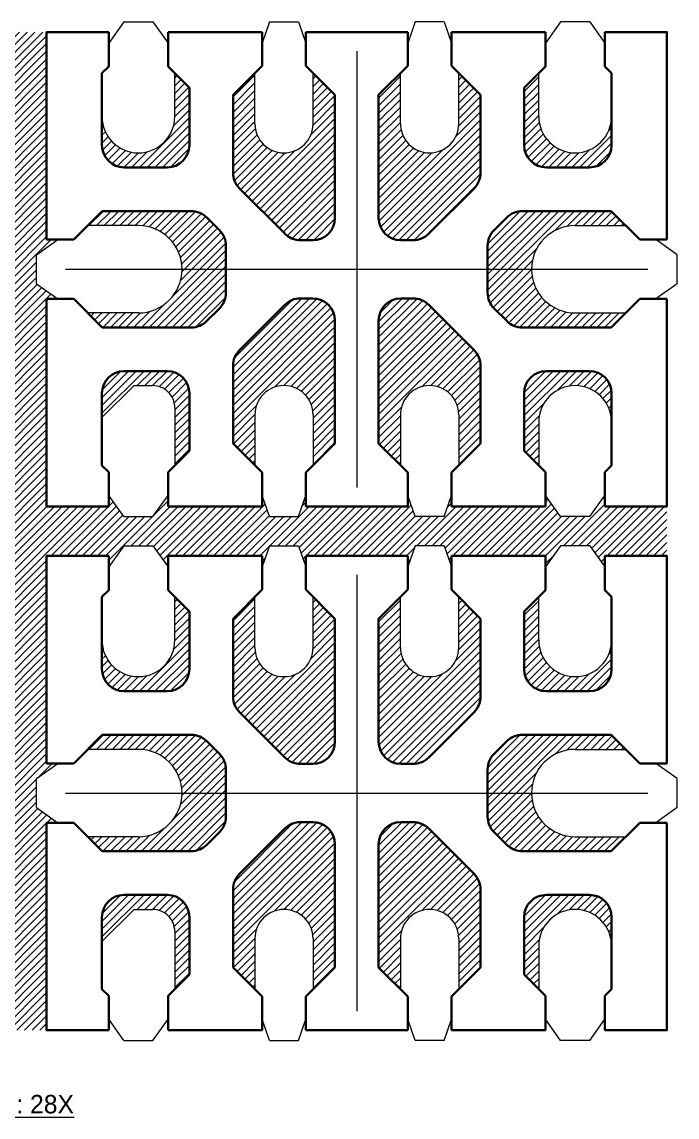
# Model space of a CAD drawing. Extents: x 414.8 to 425.6, y 215 to 220.5.
# Drawn here: x 423.335 to 425.585, y 215.709 to 219.473 of the extents above; entities that cross this region are included whole.
import ezdxf

# ---------------------------------------------------------------- set-up
doc = ezdxf.new("R2010")
doc.units = 0
doc.header["$LTSCALE"] = 3
doc.header["$MEASUREMENT"] = 0
doc.linetypes.add('CENTER', pattern=[2, 1.25, -0.25, 0.25, -0.25])
doc.linetypes.add('HIDDEN', pattern=[0.375, 0.25, -0.125])
for name, color, linetype, lineweight in [('CLIN', 1, 'CENTER', 15), ('HATCH', 8, 'Continuous', 5), ('HIDN', 6, 'HIDDEN', 15), ('OBJ2', 30, 'Continuous', 30), ('OBJ4', 7, 'Continuous', 30), ('SAW', 2, 'HIDDEN', 15), ('TEXT', 2, 'Continuous', 20)]:
    doc.layers.add(name, color=color, linetype=linetype, lineweight=lineweight)
pattern_1 = [(45, (-116.435705, 10.733084), (-0.01325825215, 0.01325825215), [])]
pattern_2 = [(45, (-116.435705, 8.933084), (-0.01325825215, 0.01325825215), [])]

msp = doc.modelspace()

# ---------------------------------------------------------------- hatches: boundary and pattern name
at = {"layer": 'HATCH'}
h = msp.add_hatch(dxfattribs=at)
h.set_pattern_fill('ANSI31', color=256, scale=0.15, style=0)
h.set_pattern_definition([(45, (393.603622, 235.323765), (-0.013258252, 0.013258252), [])])
h.paths.add_polyline_path([(425.5495, 217.8081), (425.3365, 217.8081), (425.3365, 217.8461), (425.2845, 217.7731), (425.1845, 217.7731), (425.1325, 217.8461), (425.1325, 217.8081), (424.8095, 217.8081), (424.8095, 217.8461), (424.7845, 217.7731), (424.6845, 217.7731), (424.6595, 217.8461), (424.6595, 217.8081), (424.3095, 217.8081), (424.3095, 217.8461), (424.2845, 217.7731), (424.1845, 217.7731), (424.1595, 217.8461), (424.1595, 217.8081), (423.8365, 217.8081), (423.8365, 217.8461), (423.7845, 217.7731), (423.6845, 217.7731), (423.6325, 217.8461), (423.6325, 217.8081), (423.4195, 217.8081), (423.4195, 218.5211), (423.4575, 218.5211), (423.3845, 218.5731), (423.3845, 218.6731), (423.4575, 218.7251), (423.4195, 218.7251), (423.4195, 219.4381), (423.2495, 219.4381), (423.2495, 218.7251), (423.2115, 218.7251), (423.2845, 218.6731), (423.2845, 218.5731), (423.2115, 218.5211), (423.2495, 218.5211), (423.2495, 217.8081), (423.0365, 217.8081), (423.0365, 217.8461), (422.9845, 217.7731), (422.8845, 217.7731), (422.8325, 217.8461), (422.8325, 217.8081), (422.5095, 217.8081), (422.5095, 217.8461), (422.4845, 217.7731), (422.3845, 217.7731), (422.3595, 217.8461), (422.3595, 217.8081), (422.0095, 217.8081), (422.0095, 217.8461), (421.9845, 217.7731), (421.8845, 217.7731), (421.8595, 217.8461), (421.8595, 217.8081), (421.5365, 217.8081), (421.5365, 217.8461), (421.4845, 217.7731), (421.3845, 217.7731), (421.3325, 217.8461), (421.3325, 217.8081), (421.1195, 217.8081), (421.1195, 217.6381), (421.3325, 217.6381), (421.3325, 217.6001), (421.3845, 217.6731), (421.4845, 217.6731), (421.5365, 217.6001), (421.5365, 217.6381), (421.8595, 217.6381), (421.8595, 217.6001), (421.8845, 217.6731), (421.9845, 217.6731), (422.0095, 217.6001), (422.0095, 217.6381), (422.3595, 217.6381), (422.3595, 217.6001), (422.3845, 217.6731), (422.4845, 217.6731), (422.5095, 217.6001), (422.5095, 217.6381), (422.8325, 217.6381), (422.8325, 217.6001), (422.8845, 217.6731), (422.9845, 217.6731), (423.0365, 217.6001), (423.0365, 217.6381), (423.2495, 217.6381), (423.2495, 216.9251), (423.2115, 216.9251), (423.2845, 216.8731), (423.2845, 216.7731), (423.2115, 216.7211), (423.2495, 216.7211), (423.2495, 216.0081), (423.4195, 216.0081), (423.4195, 216.7211), (423.4575, 216.7211), (423.3845, 216.7731), (423.3845, 216.8731), (423.4575, 216.9251), (423.4195, 216.9251), (423.4195, 217.6381), (423.6325, 217.6381), (423.6325, 217.6001), (423.6845, 217.6731), (423.7845, 217.6731), (423.8365, 217.6001), (423.8365, 217.6381), (424.1595, 217.6381), (424.1595, 217.6001), (424.1845, 217.6731), (424.2845, 217.6731), (424.3095, 217.6001), (424.3095, 217.6381), (424.6595, 217.6381), (424.6595, 217.6001), (424.6845, 217.6731), (424.7845, 217.6731), (424.8095, 217.6001), (424.8095, 217.6381), (425.1325, 217.6381), (425.1325, 217.6001), (425.1845, 217.6731), (425.2845, 217.6731), (425.3365, 217.6001), (425.3365, 217.6381), (425.5495, 217.6381)])
h = msp.add_hatch(dxfattribs=at)
h.set_pattern_fill('ANSI31', color=256, scale=0.15, style=0)
h.set_pattern_definition(pattern_1)
h.paths.add_polyline_path([(425.3595, 218.0981), (425.3595, 218.1971, 0.414214), (425.2835, 218.2731), (425.1355, 218.2731, 0.414214), (425.0595, 218.1971), (425.0595, 217.9991), (425.1095, 217.9491), (425.1095, 218.0981, -1)])
h.paths.add_polyline_path([(423.8335, 218.2731), (423.6855, 218.2731, 0.414214), (423.6095, 218.1971), (423.6095, 218.1131), (423.7195, 218.2231), (423.7835, 218.2231, -0.414214), (423.8595, 218.1471), (423.8595, 217.9491), (423.9095, 217.9991), (423.9095, 218.1971, 0.414214)])
h.paths.add_polyline_path([(423.9095, 219.0491), (423.9095, 219.2471), (423.8595, 219.2971), (423.8595, 219.1481, -1), (423.6095, 219.1481), (423.6095, 219.0491, 0.414214), (423.6855, 218.9731), (423.8335, 218.9731, 0.414214)])
h.paths.add_polyline_path([(425.3595, 219.0491), (425.3595, 219.1481, -1), (425.1095, 219.1481), (425.1095, 219.2971), (425.0595, 219.2471), (425.0595, 219.0491, 0.414214), (425.1355, 218.9731), (425.2835, 218.9731, 0.414214)])
h = msp.add_hatch(dxfattribs=at)
h.set_pattern_fill('ANSI31', color=256, scale=0.15, style=0)
h.set_pattern_definition(pattern_1)
h.paths.add_polyline_path([(424.4095, 219.2221), (424.3345, 219.2971), (424.3345, 219.1231, -1), (424.1345, 219.1231), (424.1345, 219.2971), (424.0595, 219.2221), (424.0595, 218.9546, 0.198912), (424.0818, 218.9009), (424.2373, 218.7454, 0.198912), (424.291, 218.7231), (424.3335, 218.7231, 0.414214), (424.4095, 218.7991)])
h.paths.add_polyline_path([(424.8873, 218.9009, 0.198912), (424.9095, 218.9546), (424.9095, 219.2221), (424.8345, 219.2971), (424.8345, 219.1231, -1), (424.6345, 219.1231), (424.6345, 219.2971), (424.5595, 219.2221), (424.5595, 218.7991, 0.414214), (424.6355, 218.7231), (424.678, 218.7231, 0.198912), (424.7318, 218.7454)])
h.paths.add_polyline_path([(424.4095, 218.4471, 0.414214), (424.3335, 218.5231), (424.291, 218.5231, 0.198912), (424.2373, 218.5009), (424.0818, 218.3454, 0.198912), (424.0595, 218.2916), (424.0595, 218.0241), (424.1345, 217.9491), (424.1345, 218.1231, -1), (424.3345, 218.1231), (424.3345, 217.9491), (424.4095, 218.0241)])
h.paths.add_polyline_path([(424.7318, 218.5009, 0.198912), (424.678, 218.5231), (424.6355, 218.5231, 0.414214), (424.5595, 218.4471), (424.5595, 218.0241), (424.6345, 217.9491), (424.6345, 218.1231, -1), (424.8345, 218.1231), (424.8345, 217.9491), (424.9095, 218.0241), (424.9095, 218.2916, 0.198912), (424.8873, 218.3454)])
h = msp.add_hatch(dxfattribs=at)
h.set_pattern_fill('ANSI31', color=256, scale=0.15, style=0)
h.set_pattern_definition(pattern_1)
h.paths.add_polyline_path([(424.0353, 218.7037, 0.198912), (424.013, 218.7575), (423.9697, 218.8009, 0.198912), (423.9159, 218.8231), (423.6105, 218.8231), (423.5605, 218.7731), (423.7345, 218.7731, -0.414214), (423.8845, 218.6231), (424.0353, 218.6231)])
h.paths.add_polyline_path([(424.0353, 218.5425), (424.0353, 218.6231), (423.8845, 218.6231, -0.414214), (423.7345, 218.4731), (423.5605, 218.4731), (423.6105, 218.4231), (423.9159, 218.4231, 0.198912), (423.9697, 218.4454), (424.013, 218.4888, 0.198912)])
h.paths.add_polyline_path([(425.2345, 218.7731), (425.4085, 218.7731), (425.3585, 218.8231), (425.0531, 218.8231, 0.198912), (424.9994, 218.8009), (424.956, 218.7575, 0.198912), (424.9338, 218.7037), (424.9338, 218.6231), (425.0845, 218.6231, -0.414214)])
h.paths.add_polyline_path([(425.0845, 218.6231), (424.9338, 218.6231), (424.9338, 218.5425, 0.198912), (424.956, 218.4888), (424.9994, 218.4454, 0.198912), (425.0531, 218.4231), (425.3585, 218.4231), (425.4085, 218.4731), (425.2345, 218.4731, -0.414214)])
h = msp.add_hatch(dxfattribs=at)
h.set_pattern_fill('ANSI31', color=256, scale=0.15, style=0)
h.set_pattern_definition(pattern_2)
h.paths.add_polyline_path([(425.3595, 216.2981), (425.3595, 216.3971, 0.414214), (425.2835, 216.4731), (425.1355, 216.4731, 0.414214), (425.0595, 216.3971), (425.0595, 216.1991), (425.1095, 216.1491), (425.1095, 216.2981, -1)])
h.paths.add_polyline_path([(423.8335, 216.4731), (423.6855, 216.4731, 0.414214), (423.6095, 216.3971), (423.6095, 216.3131), (423.7195, 216.4231), (423.7835, 216.4231, -0.414214), (423.8595, 216.3471), (423.8595, 216.1491), (423.9095, 216.1991), (423.9095, 216.3971, 0.414214)])
h.paths.add_polyline_path([(423.9095, 217.2491), (423.9095, 217.4471), (423.8595, 217.4971), (423.8595, 217.3481, -1), (423.6095, 217.3481), (423.6095, 217.2491, 0.414214), (423.6855, 217.1731), (423.8335, 217.1731, 0.414214)])
h.paths.add_polyline_path([(425.3595, 217.2491), (425.3595, 217.3481, -1), (425.1095, 217.3481), (425.1095, 217.4971), (425.0595, 217.4471), (425.0595, 217.2491, 0.414214), (425.1355, 217.1731), (425.2835, 217.1731, 0.414214)])
h = msp.add_hatch(dxfattribs=at)
h.set_pattern_fill('ANSI31', color=256, scale=0.15, style=0)
h.set_pattern_definition(pattern_2)
h.paths.add_polyline_path([(424.4095, 217.4221), (424.3345, 217.4971), (424.3345, 217.3231, -1), (424.1345, 217.3231), (424.1345, 217.4971), (424.0595, 217.4221), (424.0595, 217.1546, 0.198912), (424.0818, 217.1009), (424.2373, 216.9454, 0.198912), (424.291, 216.9231), (424.3335, 216.9231, 0.414214), (424.4095, 216.9991)])
h.paths.add_polyline_path([(424.8873, 217.1009, 0.198912), (424.9095, 217.1546), (424.9095, 217.4221), (424.8345, 217.4971), (424.8345, 217.3231, -1), (424.6345, 217.3231), (424.6345, 217.4971), (424.5595, 217.4221), (424.5595, 216.9991, 0.414214), (424.6355, 216.9231), (424.678, 216.9231, 0.198912), (424.7318, 216.9454)])
h.paths.add_polyline_path([(424.4095, 216.6471, 0.414214), (424.3335, 216.7231), (424.291, 216.7231, 0.198912), (424.2373, 216.7009), (424.0818, 216.5454, 0.198912), (424.0595, 216.4916), (424.0595, 216.2241), (424.1345, 216.1491), (424.1345, 216.3231, -1), (424.3345, 216.3231), (424.3345, 216.1491), (424.4095, 216.2241)])
h.paths.add_polyline_path([(424.7318, 216.7009, 0.198912), (424.678, 216.7231), (424.6355, 216.7231, 0.414214), (424.5595, 216.6471), (424.5595, 216.2241), (424.6345, 216.1491), (424.6345, 216.3231, -1), (424.8345, 216.3231), (424.8345, 216.1491), (424.9095, 216.2241), (424.9095, 216.4916, 0.198912), (424.8873, 216.5454)])
h = msp.add_hatch(dxfattribs=at)
h.set_pattern_fill('ANSI31', color=256, scale=0.15, style=0)
h.set_pattern_definition(pattern_2)
h.paths.add_polyline_path([(424.0353, 216.9037, 0.198912), (424.013, 216.9575), (423.9697, 217.0009, 0.198912), (423.9159, 217.0231), (423.6105, 217.0231), (423.5605, 216.9731), (423.7345, 216.9731, -0.414214), (423.8845, 216.8231), (424.0353, 216.8231)])
h.paths.add_polyline_path([(424.0353, 216.7425), (424.0353, 216.8231), (423.8845, 216.8231, -0.414214), (423.7345, 216.6731), (423.5605, 216.6731), (423.6105, 216.6231), (423.9159, 216.6231, 0.198912), (423.9697, 216.6454), (424.013, 216.6888, 0.198912)])
h.paths.add_polyline_path([(425.2345, 216.9731), (425.4085, 216.9731), (425.3585, 217.0231), (425.0531, 217.0231, 0.198912), (424.9994, 217.0009), (424.956, 216.9575, 0.198912), (424.9338, 216.9037), (424.9338, 216.8231), (425.0845, 216.8231, -0.414214)])
h.paths.add_polyline_path([(425.0845, 216.8231), (424.9338, 216.8231), (424.9338, 216.7425, 0.198912), (424.956, 216.6888), (424.9994, 216.6454, 0.198912), (425.0531, 216.6231), (425.3585, 216.6231), (425.4085, 216.6731), (425.2345, 216.6731, -0.414214)])

# ---------------------------------------------------------------- linework, layer by layer
at = {"layer": 'CLIN'}
for p, q in [((424.4845, 219.3731), (424.4845, 217.8731)), ((423.4845, 218.6231), (425.4845, 218.6231)), ((424.4845, 217.5731), (424.4845, 216.0731))]:
    msp.add_line(p, q, dxfattribs=at)
msp.add_lwpolyline([(423.4845, 216.8231), (425.4845, 216.8231)], dxfattribs=at)
at = {"layer": 'HIDN'}
for p, q in [((423.8595, 219.1481), (423.8595, 219.2971)), ((424.1345, 219.1231), (424.1345, 219.2971)), ((424.3345, 219.1231), (424.3345, 219.2971)), ((424.6345, 219.1231), (424.6345, 219.2971)), ((424.8345, 219.1231), (424.8345, 219.2971)), ((425.1095, 219.1481), (425.1095, 219.2971)), ((423.7345, 218.7731), (423.5605, 218.7731)), ((425.2345, 218.7731), (425.4085, 218.7731)), ((423.7345, 218.4731), (423.5605, 218.4731)), ((425.2345, 218.4731), (425.4085, 218.4731)), ((423.6095, 218.1131), (423.7195, 218.2231)), ((423.7195, 218.2231), (423.7835, 218.2231)), ((423.8595, 218.1471), (423.8595, 217.9491)), ((424.1345, 218.1231), (424.1345, 217.9491)), ((424.3345, 218.1231), (424.3345, 217.9491)), ((424.6345, 218.1231), (424.6345, 217.9491)), ((424.8345, 218.1231), (424.8345, 217.9491)), ((425.1095, 218.0981), (425.1095, 217.9491)), ((423.8595, 217.3481), (423.8595, 217.4971)), ((424.1345, 217.3231), (424.1345, 217.4971)), ((424.3345, 217.3231), (424.3345, 217.4971)), ((424.6345, 217.3231), (424.6345, 217.4971)), ((424.8345, 217.3231), (424.8345, 217.4971)), ((425.1095, 217.3481), (425.1095, 217.4971)), ((423.7345, 216.9731), (423.5605, 216.9731)), ((425.2345, 216.9731), (425.4085, 216.9731)), ((423.7345, 216.6731), (423.5605, 216.6731)), ((425.2345, 216.6731), (425.4085, 216.6731)), ((423.6095, 216.3131), (423.7195, 216.4231)), ((423.7195, 216.4231), (423.7835, 216.4231)), ((423.8595, 216.3471), (423.8595, 216.1491)), ((424.1345, 216.3231), (424.1345, 216.1491)), ((424.3345, 216.3231), (424.3345, 216.1491)), ((424.6345, 216.3231), (424.6345, 216.1491)), ((424.8345, 216.3231), (424.8345, 216.1491)), ((425.1095, 216.2981), (425.1095, 216.1491))]:
    msp.add_line(p, q, dxfattribs=at)
for centre, radius, start, end in [((423.7345, 219.1481), 0.125, 180, 0), ((424.2345, 219.1231), 0.1, 180, 0), ((424.7345, 219.1231), 0.1, 180, 0), ((425.2345, 219.1481), 0.125, 180, 0), ((423.7345, 218.6231), 0.15, 270, 90), ((425.2345, 218.6231), 0.15, 90, 270), ((423.7835, 218.1471), 0.076, 0, 90), ((424.2345, 218.1231), 0.1, 0, 180), ((424.7345, 218.1231), 0.1, 0, 180), ((425.2345, 218.0981), 0.125, 0, 180), ((423.7345, 217.3481), 0.125, 180, 0), ((424.2345, 217.3231), 0.1, 180, 0), ((424.7345, 217.3231), 0.1, 180, 0), ((425.2345, 217.3481), 0.125, 180, 0), ((423.7345, 216.8231), 0.15, 270, 90), ((425.2345, 216.8231), 0.15, 90, 270), ((423.7835, 216.3471), 0.076, 0, 90), ((424.2345, 216.3231), 0.1, 0, 180), ((424.7345, 216.3231), 0.1, 0, 180), ((425.2345, 216.2981), 0.125, 0, 180)]:
    msp.add_arc(centre, radius, start, end, dxfattribs=at)
at = {"layer": 'OBJ2'}
for p, q in [((423.6325, 219.3201), (423.6325, 219.3731)), ((423.8365, 219.3201), (423.8365, 219.3731)), ((424.1595, 219.3221), (424.1595, 219.3731)), ((424.3095, 219.3221), (424.3095, 219.3731)), ((424.6595, 219.3221), (424.6595, 219.3731)), ((424.8095, 219.3221), (424.8095, 219.3731)), ((425.1325, 219.3201), (425.1325, 219.3731)), ((425.3365, 219.3201), (425.3365, 219.3731)), ((423.6325, 219.3201), (423.6095, 219.2971)), ((423.9095, 219.2471), (423.8365, 219.3201)), ((424.0595, 219.2221), (424.1595, 219.3221)), ((424.3095, 219.3221), (424.4095, 219.2221)), ((424.6595, 219.3221), (424.5595, 219.2221)), ((424.9095, 219.2221), (424.8095, 219.3221)), ((425.0595, 219.2471), (425.1325, 219.3201)), ((425.3365, 219.3201), (425.3595, 219.2971)), ((423.6095, 219.0491), (423.6095, 219.2971)), ((425.3595, 219.0491), (425.3595, 219.2971)), ((423.9095, 219.0491), (423.9095, 219.2471)), ((425.0595, 219.0491), (425.0595, 219.2471)), ((424.0595, 218.9546), (424.0595, 219.2221)), ((424.4095, 218.7991), (424.4095, 219.2221)), ((424.5595, 218.7991), (424.5595, 219.2221)), ((424.9095, 218.9546), (424.9095, 219.2221)), ((423.6855, 218.9731), (423.8335, 218.9731)), ((425.2835, 218.9731), (425.1355, 218.9731)), ((424.2373, 218.7454), (424.0818, 218.9009)), ((424.7318, 218.7454), (424.8873, 218.9009)), ((423.5125, 218.7251), (423.6105, 218.8231)), ((423.9159, 218.8231), (423.6105, 218.8231)), ((425.0531, 218.8231), (425.3585, 218.8231)), ((425.4565, 218.7251), (425.3585, 218.8231)), ((424.013, 218.7575), (423.9697, 218.8009)), ((424.956, 218.7575), (424.9994, 218.8009)), ((423.5125, 218.7251), (423.4845, 218.7251)), ((424.3335, 218.7231), (424.291, 218.7231)), ((424.6355, 218.7231), (424.678, 218.7231)), ((425.4565, 218.7251), (425.4845, 218.7251)), ((424.0353, 218.7037), (424.0353, 218.5425)), ((424.9338, 218.7037), (424.9338, 218.5425)), ((423.5125, 218.5211), (423.4845, 218.5211)), ((423.6105, 218.4231), (423.5125, 218.5211)), ((424.3335, 218.5231), (424.291, 218.5231)), ((424.6355, 218.5231), (424.678, 218.5231)), ((425.3585, 218.4231), (425.4565, 218.5211)), ((425.4565, 218.5211), (425.4845, 218.5211)), ((424.013, 218.4888), (423.9697, 218.4454)), ((424.2373, 218.5009), (424.0818, 218.3454)), ((424.7318, 218.5009), (424.8873, 218.3454)), ((424.956, 218.4888), (424.9994, 218.4454)), ((424.4095, 218.4471), (424.4095, 218.0241)), ((424.5595, 218.4471), (424.5595, 218.0241)), ((423.9159, 218.4231), (423.6105, 218.4231)), ((425.0531, 218.4231), (425.3585, 218.4231)), ((424.0595, 218.2916), (424.0595, 218.0241)), ((424.9095, 218.2916), (424.9095, 218.0241)), ((423.8335, 218.2731), (423.6855, 218.2731)), ((425.2835, 218.2731), (425.1355, 218.2731)), ((423.6095, 218.1971), (423.6095, 217.9491)), ((423.9095, 218.1971), (423.9095, 217.9991)), ((425.0595, 218.1971), (425.0595, 217.9991)), ((425.3595, 218.1971), (425.3595, 217.9491)), ((423.8365, 217.9261), (423.9095, 217.9991)), ((424.0595, 218.0241), (424.1595, 217.9241)), ((424.3095, 217.9241), (424.4095, 218.0241)), ((424.6595, 217.9241), (424.5595, 218.0241)), ((424.9095, 218.0241), (424.8095, 217.9241)), ((425.0595, 217.9991), (425.1325, 217.9261)), ((423.6095, 217.9491), (423.6325, 217.9261)), ((423.6325, 217.9261), (423.6325, 217.8731)), ((423.8365, 217.9261), (423.8365, 217.8731)), ((424.1595, 217.9241), (424.1595, 217.8731)), ((424.3095, 217.9241), (424.3095, 217.8731)), ((424.6595, 217.9241), (424.6595, 217.8731)), ((424.8095, 217.9241), (424.8095, 217.8731)), ((425.1325, 217.9261), (425.1325, 217.8731)), ((425.3365, 217.9261), (425.3595, 217.9491)), ((425.3365, 217.9261), (425.3365, 217.8731)), ((423.6325, 217.5201), (423.6325, 217.5731)), ((423.8365, 217.5201), (423.8365, 217.5731)), ((424.1595, 217.5221), (424.1595, 217.5731)), ((424.3095, 217.5221), (424.3095, 217.5731)), ((424.6595, 217.5221), (424.6595, 217.5731)), ((424.8095, 217.5221), (424.8095, 217.5731)), ((425.1325, 217.5201), (425.1325, 217.5731)), ((425.3365, 217.5201), (425.3365, 217.5731)), ((423.6325, 217.5201), (423.6095, 217.4971)), ((423.9095, 217.4471), (423.8365, 217.5201)), ((424.0595, 217.4221), (424.1595, 217.5221)), ((424.3095, 217.5221), (424.4095, 217.4221)), ((424.6595, 217.5221), (424.5595, 217.4221)), ((424.9095, 217.4221), (424.8095, 217.5221)), ((425.0595, 217.4471), (425.1325, 217.5201)), ((425.3365, 217.5201), (425.3595, 217.4971)), ((423.6095, 217.2491), (423.6095, 217.4971)), ((425.3595, 217.2491), (425.3595, 217.4971)), ((423.9095, 217.2491), (423.9095, 217.4471)), ((425.0595, 217.2491), (425.0595, 217.4471)), ((424.0595, 217.1546), (424.0595, 217.4221)), ((424.4095, 216.9991), (424.4095, 217.4221)), ((424.5595, 216.9991), (424.5595, 217.4221)), ((424.9095, 217.1546), (424.9095, 217.4221)), ((423.6855, 217.1731), (423.8335, 217.1731)), ((425.2835, 217.1731), (425.1355, 217.1731)), ((424.2373, 216.9454), (424.0818, 217.1009)), ((424.7318, 216.9454), (424.8873, 217.1009)), ((423.5125, 216.9251), (423.6105, 217.0231)), ((423.9159, 217.0231), (423.6105, 217.0231)), ((425.0531, 217.0231), (425.3585, 217.0231)), ((425.4565, 216.9251), (425.3585, 217.0231)), ((424.013, 216.9575), (423.9697, 217.0009)), ((424.956, 216.9575), (424.9994, 217.0009)), ((423.5125, 216.9251), (423.4845, 216.9251)), ((424.0353, 216.9037), (424.0353, 216.7425)), ((424.3335, 216.9231), (424.291, 216.9231)), ((424.6355, 216.9231), (424.678, 216.9231)), ((424.9338, 216.9037), (424.9338, 216.7425)), ((425.4565, 216.9251), (425.4845, 216.9251)), ((423.5125, 216.7211), (423.4845, 216.7211)), ((423.6105, 216.6231), (423.5125, 216.7211)), ((424.3335, 216.7231), (424.291, 216.7231)), ((424.6355, 216.7231), (424.678, 216.7231)), ((425.3585, 216.6231), (425.4565, 216.7211)), ((425.4565, 216.7211), (425.4845, 216.7211)), ((424.013, 216.6888), (423.9697, 216.6454)), ((424.2373, 216.7009), (424.0818, 216.5454)), ((424.7318, 216.7009), (424.8873, 216.5454)), ((424.956, 216.6888), (424.9994, 216.6454)), ((424.4095, 216.6471), (424.4095, 216.2241)), ((424.5595, 216.6471), (424.5595, 216.2241)), ((423.9159, 216.6231), (423.6105, 216.6231)), ((425.0531, 216.6231), (425.3585, 216.6231)), ((424.0595, 216.4916), (424.0595, 216.2241)), ((424.9095, 216.4916), (424.9095, 216.2241)), ((423.8335, 216.4731), (423.6855, 216.4731)), ((425.2835, 216.4731), (425.1355, 216.4731)), ((423.6095, 216.3971), (423.6095, 216.1491)), ((423.9095, 216.3971), (423.9095, 216.1991)), ((425.0595, 216.3971), (425.0595, 216.1991)), ((425.3595, 216.3971), (425.3595, 216.1491)), ((424.0595, 216.2241), (424.1595, 216.1241)), ((424.3095, 216.1241), (424.4095, 216.2241)), ((424.6595, 216.1241), (424.5595, 216.2241)), ((424.9095, 216.2241), (424.8095, 216.1241)), ((423.8365, 216.1261), (423.9095, 216.1991)), ((425.0595, 216.1991), (425.1325, 216.1261)), ((423.6095, 216.1491), (423.6325, 216.1261)), ((425.3365, 216.1261), (425.3595, 216.1491)), ((423.6325, 216.1261), (423.6325, 216.0731)), ((423.8365, 216.1261), (423.8365, 216.0731)), ((424.1595, 216.1241), (424.1595, 216.0731)), ((424.3095, 216.1241), (424.3095, 216.0731)), ((424.6595, 216.1241), (424.6595, 216.0731)), ((424.8095, 216.1241), (424.8095, 216.0731)), ((425.1325, 216.1261), (425.1325, 216.0731)), ((425.3365, 216.1261), (425.3365, 216.0731))]:
    msp.add_line(p, q, dxfattribs=at)
for centre, start, end in [((423.6855, 219.0491), 180, 270), ((423.8335, 219.0491), 270, 0), ((425.1355, 219.0491), 180, 270), ((425.2835, 219.0491), 270, 0), ((424.1355, 218.9546), 180, 225), ((424.8335, 218.9546), 315, 0), ((423.9159, 218.7471), 45, 90), ((425.0531, 218.7471), 90, 135), ((424.3335, 218.7991), 270, 0), ((424.6355, 218.7991), 180, 270), ((423.9593, 218.7037), 0, 45), ((424.291, 218.7991), 225, 270), ((424.678, 218.7991), 270, 315), ((425.0098, 218.7037), 135, 180), ((423.9593, 218.5425), 315, 0), ((424.291, 218.4471), 90, 135), ((424.3335, 218.4471), 0, 90), ((424.6355, 218.4471), 90, 180), ((424.678, 218.4471), 45, 90), ((425.0098, 218.5425), 180, 225), ((423.9159, 218.4991), 270, 315), ((425.0531, 218.4991), 225, 270), ((424.1355, 218.2916), 135, 180), ((424.8335, 218.2916), 0, 45), ((423.6855, 218.1971), 90, 180), ((423.8335, 218.1971), 0, 90), ((425.1355, 218.1971), 90, 180), ((425.2835, 218.1971), 0, 90), ((423.6855, 217.2491), 180, 270), ((423.8335, 217.2491), 270, 0), ((425.1355, 217.2491), 180, 270), ((425.2835, 217.2491), 270, 0), ((424.1355, 217.1546), 180, 225), ((424.8335, 217.1546), 315, 0), ((423.9159, 216.9471), 45, 90), ((425.0531, 216.9471), 90, 135), ((424.3335, 216.9991), 270, 0), ((424.6355, 216.9991), 180, 270), ((423.9593, 216.9037), 0, 45), ((424.291, 216.9991), 225, 270), ((424.678, 216.9991), 270, 315), ((425.0098, 216.9037), 135, 180), ((423.9593, 216.7425), 315, 0), ((424.291, 216.6471), 90, 135), ((424.3335, 216.6471), 0, 90), ((424.6355, 216.6471), 90, 180), ((424.678, 216.6471), 45, 90), ((425.0098, 216.7425), 180, 225), ((423.9159, 216.6991), 270, 315), ((425.0531, 216.6991), 225, 270), ((424.1355, 216.4916), 135, 180), ((424.8335, 216.4916), 0, 45), ((423.6855, 216.3971), 90, 180), ((423.8335, 216.3971), 0, 90), ((425.1355, 216.3971), 90, 180), ((425.2835, 216.3971), 0, 90)]:
    msp.add_arc(centre, 0.076, start, end, dxfattribs=at)
at = {"layer": 'OBJ4'}
for p, q in [((423.6325, 219.3731), (423.6325, 219.4381)), ((423.8365, 219.3731), (423.8365, 219.4381)), ((424.1595, 219.3731), (424.1595, 219.4381)), ((424.3095, 219.3731), (424.3095, 219.4381)), ((424.6595, 219.3731), (424.6595, 219.4381)), ((424.8095, 219.3731), (424.8095, 219.4381)), ((425.1325, 219.3731), (425.1325, 219.4381)), ((425.3365, 219.3731), (425.3365, 219.4381)), ((423.4845, 218.7251), (423.4195, 218.7251)), ((425.4845, 218.7251), (425.5495, 218.7251)), ((423.4845, 218.5211), (423.4195, 218.5211)), ((425.4845, 218.5211), (425.5495, 218.5211)), ((423.6325, 217.8731), (423.6325, 217.8081)), ((423.8365, 217.8731), (423.8365, 217.8081)), ((424.1595, 217.8731), (424.1595, 217.8081)), ((424.3095, 217.8731), (424.3095, 217.8081)), ((424.6595, 217.8731), (424.6595, 217.8081)), ((424.8095, 217.8731), (424.8095, 217.8081)), ((425.1325, 217.8731), (425.1325, 217.8081)), ((425.3365, 217.8731), (425.3365, 217.8081)), ((423.6325, 217.5731), (423.6325, 217.6381)), ((423.8365, 217.5731), (423.8365, 217.6381)), ((424.1595, 217.5731), (424.1595, 217.6381)), ((424.3095, 217.5731), (424.3095, 217.6381)), ((424.6595, 217.5731), (424.6595, 217.6381)), ((424.8095, 217.5731), (424.8095, 217.6381)), ((425.1325, 217.5731), (425.1325, 217.6381)), ((425.3365, 217.5731), (425.3365, 217.6381)), ((423.4845, 216.9251), (423.4195, 216.9251)), ((425.4845, 216.9251), (425.5495, 216.9251)), ((423.4845, 216.7211), (423.4195, 216.7211)), ((425.4845, 216.7211), (425.5495, 216.7211)), ((423.6325, 216.0731), (423.6325, 216.0081)), ((423.8365, 216.0731), (423.8365, 216.0081)), ((424.1595, 216.0731), (424.1595, 216.0081)), ((424.3095, 216.0731), (424.3095, 216.0081)), ((424.6595, 216.0731), (424.6595, 216.0081)), ((424.8095, 216.0731), (424.8095, 216.0081)), ((425.1325, 216.0731), (425.1325, 216.0081)), ((425.3365, 216.0731), (425.3365, 216.0081))]:
    msp.add_line(p, q, dxfattribs=at)
for points in [[(423.4195, 218.7251), (423.4195, 219.4381), (423.6325, 219.4381)], [(423.8365, 219.4381), (424.1595, 219.4381)], [(424.3095, 219.4381), (424.6595, 219.4381)], [(424.8095, 219.4381), (425.1325, 219.4381)], [(425.3365, 219.4381), (425.5495, 219.4381), (425.5495, 218.7251)], [(423.6325, 217.8081), (423.4195, 217.8081), (423.4195, 218.5211)], [(425.5495, 218.5211), (425.5495, 217.8081), (425.3365, 217.8081)], [(424.1595, 217.8081), (423.8365, 217.8081)], [(424.6595, 217.8081), (424.3095, 217.8081)], [(425.1325, 217.8081), (424.8095, 217.8081)], [(423.4195, 216.9251), (423.4195, 217.6381), (423.6325, 217.6381)], [(423.8365, 217.6381), (424.1595, 217.6381)], [(424.3095, 217.6381), (424.6595, 217.6381)], [(424.8095, 217.6381), (425.1325, 217.6381)], [(425.3365, 217.6381), (425.5495, 217.6381), (425.5495, 216.9251)], [(423.6325, 216.0081), (423.4195, 216.0081), (423.4195, 216.7211)], [(425.5495, 216.7211), (425.5495, 216.0081), (425.3365, 216.0081)], [(424.1595, 216.0081), (423.8365, 216.0081)], [(424.6595, 216.0081), (424.3095, 216.0081)], [(425.1325, 216.0081), (424.8095, 216.0081)]]:
    msp.add_lwpolyline(points, dxfattribs=at)
at = {"layer": 'SAW'}
for p, q in [((423.6845, 219.4731), (423.6325, 219.4001)), ((423.6845, 219.4731), (423.7845, 219.4731)), ((423.6845, 219.4731), (423.7845, 219.4731)), ((423.7845, 219.4731), (423.8365, 219.4001)), ((424.1845, 219.4731), (424.1595, 219.4001)), ((424.1845, 219.4731), (424.1595, 219.4001)), ((424.1845, 219.4731), (424.2845, 219.4731)), ((424.1845, 219.4731), (424.2845, 219.4731)), ((424.2845, 219.4731), (424.3095, 219.4001)), ((424.2845, 219.4731), (424.3095, 219.4001)), ((424.6845, 219.4731), (424.6595, 219.4001)), ((424.6845, 219.4731), (424.6595, 219.4001)), ((424.7845, 219.4731), (424.6845, 219.4731)), ((424.7845, 219.4731), (424.6845, 219.4731)), ((424.7845, 219.4731), (424.8095, 219.4001)), ((425.1845, 219.4731), (425.1325, 219.4001)), ((425.2845, 219.4731), (425.1845, 219.4731)), ((425.2845, 219.4731), (425.1845, 219.4731)), ((425.2845, 219.4731), (425.3365, 219.4001)), ((423.3845, 218.6731), (423.4575, 218.7251)), ((425.5845, 218.6731), (425.5115, 218.7251)), ((423.3845, 218.5731), (423.3845, 218.6731)), ((423.3845, 218.5731), (423.3845, 218.6731)), ((425.5845, 218.5731), (425.5845, 218.6731)), ((425.5845, 218.5731), (425.5845, 218.6731)), ((423.3845, 218.5731), (423.4575, 218.5211)), ((425.5845, 218.5731), (425.5115, 218.5211)), ((423.6845, 217.7731), (423.6325, 217.8461)), ((423.7845, 217.7731), (423.8365, 217.8461)), ((424.1845, 217.7731), (424.1595, 217.8461)), ((424.1845, 217.7731), (424.1595, 217.8461)), ((424.2845, 217.7731), (424.3095, 217.8461)), ((424.2845, 217.7731), (424.3095, 217.8461)), ((424.6845, 217.7731), (424.6595, 217.8461)), ((424.6845, 217.7731), (424.6595, 217.8461)), ((424.7845, 217.7731), (424.8095, 217.8461)), ((425.1845, 217.7731), (425.1325, 217.8461)), ((425.2845, 217.7731), (425.3365, 217.8461)), ((423.6845, 217.7731), (423.7845, 217.7731)), ((423.6845, 217.7731), (423.7845, 217.7731)), ((424.1845, 217.7731), (424.2845, 217.7731)), ((424.1845, 217.7731), (424.2845, 217.7731)), ((424.7845, 217.7731), (424.6845, 217.7731)), ((424.7845, 217.7731), (424.6845, 217.7731)), ((425.2845, 217.7731), (425.1845, 217.7731)), ((425.2845, 217.7731), (425.1845, 217.7731)), ((423.6845, 217.6731), (423.6325, 217.6001)), ((423.6845, 217.6731), (423.7845, 217.6731)), ((423.6845, 217.6731), (423.7845, 217.6731)), ((423.7845, 217.6731), (423.8365, 217.6001)), ((424.1845, 217.6731), (424.1595, 217.6001)), ((424.1845, 217.6731), (424.1595, 217.6001)), ((424.1845, 217.6731), (424.2845, 217.6731)), ((424.1845, 217.6731), (424.2845, 217.6731)), ((424.2845, 217.6731), (424.3095, 217.6001)), ((424.2845, 217.6731), (424.3095, 217.6001)), ((424.6845, 217.6731), (424.6595, 217.6001)), ((424.6845, 217.6731), (424.6595, 217.6001)), ((424.7845, 217.6731), (424.6845, 217.6731)), ((424.7845, 217.6731), (424.6845, 217.6731)), ((424.7845, 217.6731), (424.8095, 217.6001)), ((425.1845, 217.6731), (425.1325, 217.6001)), ((425.2845, 217.6731), (425.1845, 217.6731)), ((425.2845, 217.6731), (425.1845, 217.6731)), ((425.2845, 217.6731), (425.3365, 217.6001)), ((423.3845, 216.8731), (423.4575, 216.9251)), ((425.5845, 216.8731), (425.5115, 216.9251)), ((423.3845, 216.7731), (423.3845, 216.8731)), ((423.3845, 216.7731), (423.3845, 216.8731)), ((425.5845, 216.7731), (425.5845, 216.8731)), ((425.5845, 216.7731), (425.5845, 216.8731)), ((423.3845, 216.7731), (423.4575, 216.7211)), ((425.5845, 216.7731), (425.5115, 216.7211)), ((423.6845, 215.9731), (423.6325, 216.0461)), ((423.7845, 215.9731), (423.8365, 216.0461)), ((424.1845, 215.9731), (424.1595, 216.0461)), ((424.1845, 215.9731), (424.1595, 216.0461)), ((424.2845, 215.9731), (424.3095, 216.0461)), ((424.2845, 215.9731), (424.3095, 216.0461)), ((424.6845, 215.9731), (424.6595, 216.0461)), ((424.6845, 215.9731), (424.6595, 216.0461)), ((424.7845, 215.9731), (424.8095, 216.0461)), ((425.1845, 215.9731), (425.1325, 216.0461)), ((425.2845, 215.9731), (425.3365, 216.0461)), ((423.6845, 215.9731), (423.7845, 215.9731)), ((423.6845, 215.9731), (423.7845, 215.9731)), ((424.1845, 215.9731), (424.2845, 215.9731)), ((424.1845, 215.9731), (424.2845, 215.9731)), ((424.7845, 215.9731), (424.6845, 215.9731)), ((424.7845, 215.9731), (424.6845, 215.9731)), ((425.2845, 215.9731), (425.1845, 215.9731)), ((425.2845, 215.9731), (425.1845, 215.9731))]:
    msp.add_line(p, q, dxfattribs=at)

# ---------------------------------------------------------------- texts
at = {"layer": 'TEXT'}
msp.add_text('%%uSCALE : 28X', height=0.0635, dxfattribs=at).set_placement((423.0131, 215.7222))

doc.saveas('drawing.dxf')
